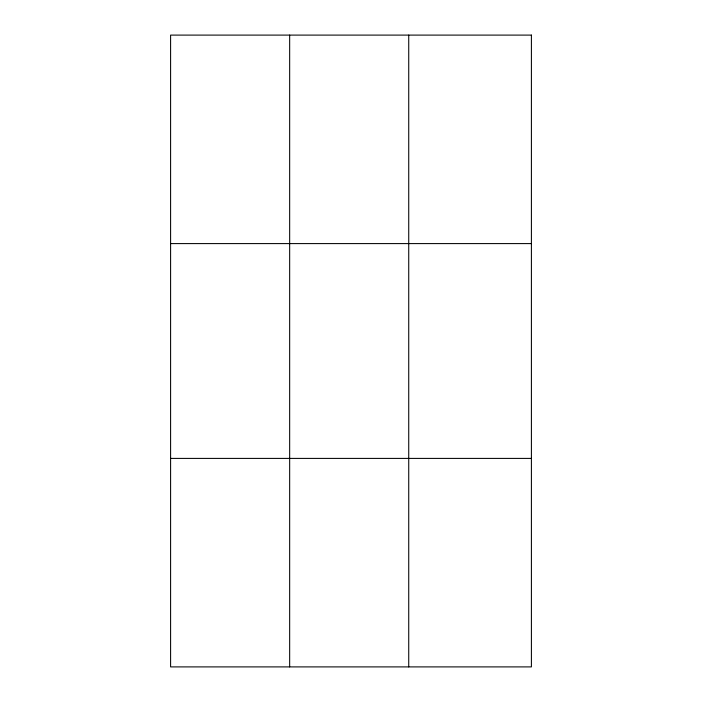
<?xml version="1.0" encoding="UTF-8"?>
<svg xmlns="http://www.w3.org/2000/svg" width="702" height="702" viewBox="0 0 702 702"><rect width="100%" height="100%" fill="white"/><g stroke="black" fill="none" stroke-linecap="round" stroke-linejoin="round"><path stroke-width="1.05" d="M289.663 35.1L289.663 666.9M408.731 35.1L408.731 666.9M170.595 243.594L531.405 243.594M170.595 458.406L531.405 458.406M531.405 35.1L531.405 666.9L170.595 666.9L170.595 35.1L531.405 35.1"/></g></svg>
